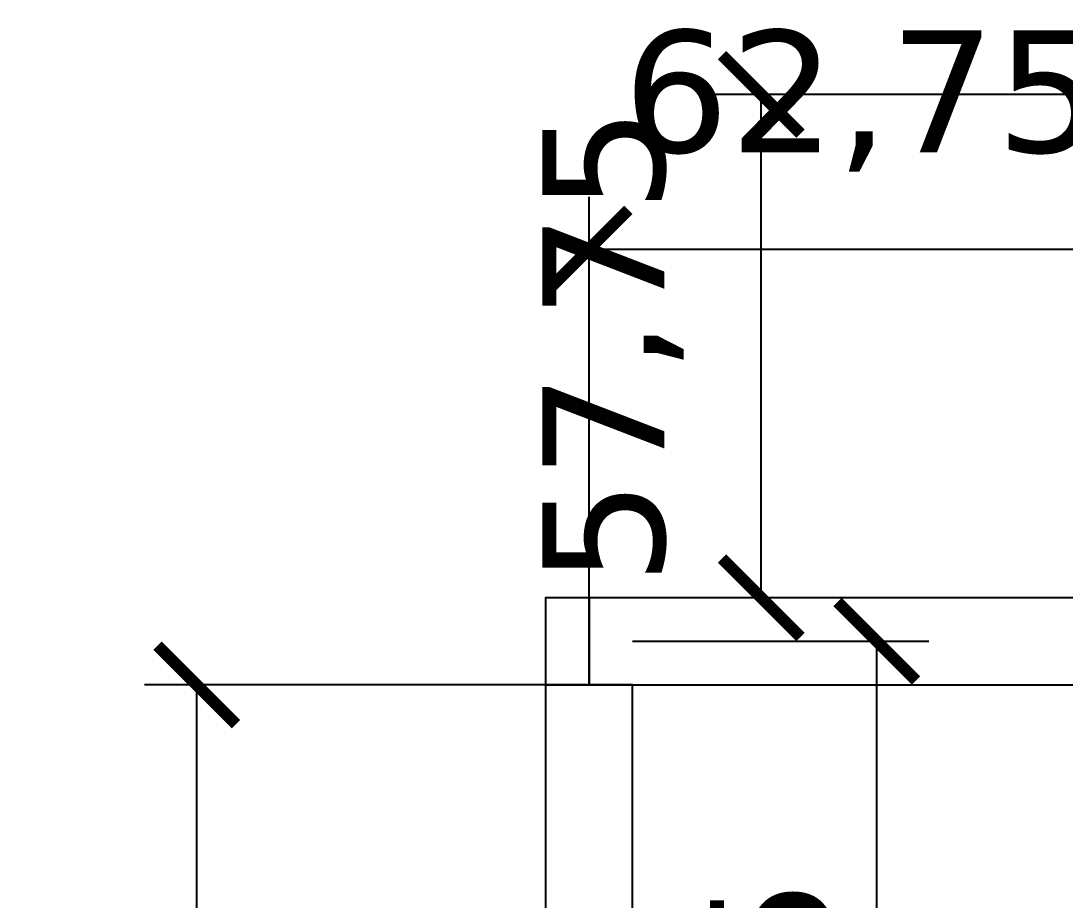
# Model space of a CAD drawing. Header units: centimetres. Extents: x -135 to 4129, y -1176 to 1044.
# Drawn here: x 1442.1 to 1561.9, y 101.6 to 202.4 of the extents above; entities that cross this region are included whole.
import ezdxf

# ---------------------------------------------------------------- set-up
doc = ezdxf.new("R2010")
doc.units = ezdxf.units.CM
for name, color, linetype in [('DIS_DUVAR_100', 30, 'Continuous'), ('KOSE_PROFIL_100', 8, 'Continuous'), ('OLCULER', 7, 'Continuous'), ('OZEL_PANEL_OLCU_CM', 3, 'Continuous')]:
    doc.layers.add(name, color=color, linetype=linetype)
doc.styles.add('PORTMAN', font='DejaVuSans.ttf')
doc.dimstyles.new('PORTMAN', dxfattribs={"dimtxt": 14, "dimasz": 9, "dimexe": 6, "dimexo": 5, "dimgap": 4, "dimtad": 1, "dimtxsty": 'PORTMAN', "dimblk": 'ARCHTICK', "dimcen": 2.5, "dimazin": 3, "dimtfac": 0.5, "dimtmove": 2, "dimatfit": 3})

# ---------------------------------------------------------------- blocks, each defined once
blk = doc.blocks.new('BOM_D06_627p5_DIS_DOLU')
blk.add_lwpolyline([(0, 0), (10, 0), (10, 62.75), (0, 62.75)], close=True)
blk = doc.blocks.new('BOM_D16_1162p5_DIS_DOLU')
blk.add_lwpolyline([(0, 0), (10, 0), (10, 116.25), (0, 116.25)], close=True)
blk = doc.blocks.new('BOM_B02_DIS_KOSE_50x100')
blk.add_lwpolyline([(0, 0), (5, 0), (5, 10), (0, 10)], close=True)
blk = doc.blocks.new('_ARCHTICK')
at = {"color": 0, "linetype": 'BYBLOCK', "const_width": 0.15}
blk.add_lwpolyline([(-0.5, -0.5), (0.5, 0.5)], dxfattribs=at)

msp = doc.modelspace()

# ---------------------------------------------------------------- block references
at = {"layer": 'DIS_DUVAR_100', "rotation": 270}
msp.add_blockref('BOM_D06_627p5_DIS_DOLU', (1507.25, 136.25), dxfattribs=at)
at = {"layer": 'DIS_DUVAR_100'}
msp.add_blockref('BOM_D16_1162p5_DIS_DOLU', (1502.25, 10), dxfattribs=at)
at = {"layer": 'KOSE_PROFIL_100'}
msp.add_blockref('BOM_B02_DIS_KOSE_50x100', (1502.25, 126.25), dxfattribs=at)

# ---------------------------------------------------------------- dimensions: what is measured, and where the dimension line sits
at = {"layer": 'OLCULER'}
msp.add_linear_dim(base=(1540.25, 10), p1=(1507.25, 10), p2=(1507.25, 131.25), angle=90, dimstyle='PORTMAN', override={"dimtxt": 14, "dimasz": 9, "dimexe": 6, "dimexo": 5, "dimdec": 2, "dimzin": 8, "dimdsep": 44}, dxfattribs=at).render()
at = {"layer": 'OZEL_PANEL_OLCU_CM'}
msp.add_linear_dim(base=(1507.25, 176.25), p1=(1507.25, 126.25), p2=(1570, 126.25), dimstyle='PORTMAN', override={"dimtxt": 14, "dimasz": 9, "dimexe": 6, "dimexo": 5, "dimdec": 2, "dimzin": 8, "dimdsep": 44}, dxfattribs=at).render()
for base, p1, p2 in [((1527, 136.25), (1573, 136.25), (1573, 194)), ((1462.25, 10), (1512.25, 10), (1512.25, 126.25))]:
    msp.add_linear_dim(base=base, p1=p1, p2=p2, angle=90, dimstyle='PORTMAN', override={"dimtxt": 14, "dimasz": 9, "dimexe": 6, "dimexo": 5, "dimdec": 2, "dimzin": 8, "dimdsep": 44}, dxfattribs=at).render()

doc.saveas('drawing.dxf')
